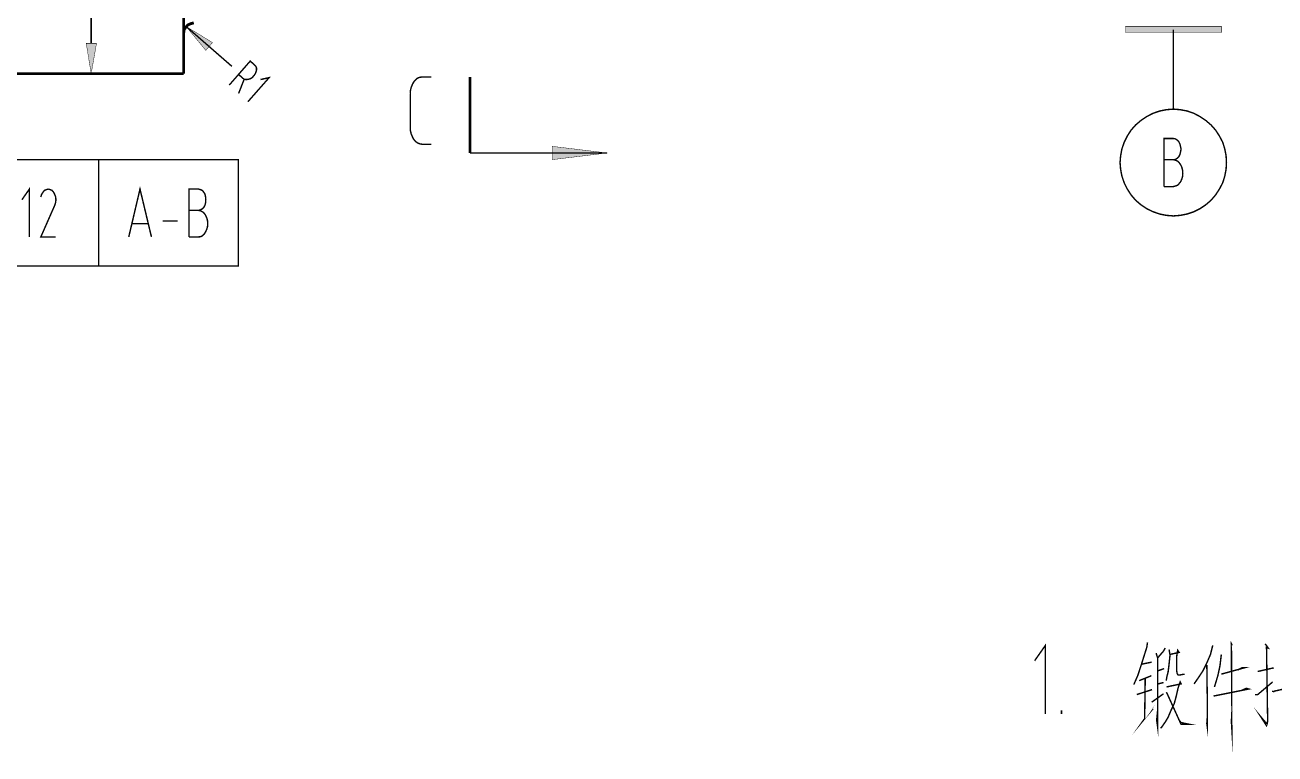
# Model space of a CAD drawing. Header units: millimetres. Extents: x 65 to 1398, y -63 to 357.
# Drawn here: x 280.6 to 355.8, y 70.1 to 114 of the extents above; entities that cross this region are included whole.
import ezdxf

# ---------------------------------------------------------------- set-up
doc = ezdxf.new("R2010")
doc.units = ezdxf.units.MM
doc.header["$LTSCALE"] = 0.25
doc.layers.add('H', color=7, linetype='Continuous')
doc.layers.add('P', color=7, linetype='Continuous')

msp = doc.modelspace()

# ---------------------------------------------------------------- hatches: boundary and pattern name
at = {"layer": 'H', "linetype": 'Continuous'}
for points in [[(291.878331170907, 112.8971570497154), (291.4771600943413, 112.4270651723134), (290.2957535366103, 113.849044336737), (291.878331170907, 112.8971570497154)], [(346.7678972708785, 113.4933869965725), (346.7678972708785, 113.8718012049376), (352.5364382616265, 113.8718012049376), (352.5364382616265, 113.4933869965725), (346.7678972708785, 113.4933869965725)], [(284.2749364069522, 112.8509931170798), (284.89392322201, 112.8509931170798), (284.5844298144811, 111.016139343873), (284.2749364069522, 112.8509931170798)], [(315.5955392096261, 106.2567029087653), (312.29254233936, 105.8438282999821), (312.29254233936, 106.6578739853311), (315.5955392096261, 106.2567029087653)]]:
    msp.add_hatch(color=256, dxfattribs=at).paths.add_polyline_path(points)

# ---------------------------------------------------------------- linework, layer by layer
at = {"layer": 'P'}
for points, const_width in [([(290.1351550667371, 141.5116431252146), (290.1351550667371, 111.0278428760905)], 0.1710016096220384), ([(284.5727262822636, 112.8509931170798), (284.5727262822636, 139.6767893520078)], 0.0858259029281714), ([(290.7430885458117, 114.0785636074464), (290.5597332077378, 114.0323996748108), (290.3874312056472, 113.9524255379914), (290.2612931361922, 113.8145839363189), (290.1579119349378, 113.6539854664457), (290.1351550667371, 113.4589265961544)], 0.1710016096220384), ([(291.8666276386896, 112.8971570497154), (291.4654565621238, 112.4270651723134), (290.2840500043928, 113.8607478689545), (291.8666276386896, 112.8971570497154)], 0.02470745690356449), ([(293.0369808604373, 111.4634743530744), (290.2840500043928, 113.8607478689545)], 0.0858259029281714), ([(346.7678972708785, 113.50509052879), (346.7678972708785, 113.8718012049376), (352.5364382616265, 113.8718012049376), (352.5364382616265, 113.50509052879), (346.7678972708785, 113.50509052879)], 0.02470745690356449), ([(349.6580195323612, 113.6767423346463), (349.6580195323612, 108.894549031338)], 0.0858259029281714), ([(284.2749364069522, 112.8509931170798), (284.89392322201, 112.8509931170798), (284.5727262822636, 111.0278428760905), (284.2749364069522, 112.8509931170798)], 0.02470745690356449), ([(292.8763823905642, 110.3399352601965), (294.1377630851146, 111.7846712928207), (294.4127960922253, 111.5323951539107)], 0.0858259029281714), ([(293.7131849441139, 110.7294028045448), (293.7938092771676, 110.6838890681435), (293.9082438144052, 110.672185535926), (294.0116250156595, 110.6838890681435), (294.1377630851146, 110.7183494685616), (294.2521976223521, 110.7866200731636), (294.3438752913891, 110.890001274418), (294.4244996244428, 110.9933824756724), (294.4817168930616, 111.1195205451274), (294.5161772934797, 111.2456586145825), (294.5161772934797, 111.36009315182), (294.4817168930616, 111.4517708208569), (294.4127960922253, 111.5323951539107)], 0.0858259029281714), ([(270.6156139166869, 111.0278428760905), (290.1351550667371, 111.0278428760905)], 0.1710016096220384), ([(284.5727262822636, 111.0278428760905), (282.7606293772574, 111.0278428760905)], 0.0858259029281714), ([(293.7131849441139, 110.7294028045448), (293.4381519370031, 110.9816789434549)], 0.0858259029281714), ([(293.771052408967, 110.6838890681435), (293.4381519370031, 109.8347327861421)], 0.0858259029281714), ([(293.9999214834421, 109.3418840405394), (295.2730057102099, 110.7866200731636), (294.7567499001723, 110.672185535926)], 0.0858259029281714), ([(304.4713318369132, 110.8210804735817), (304.3334902352408, 110.8100271375986), (304.1956486335682, 110.7528098689798), (304.0812140963307, 110.6494286677254), (303.9667795590931, 110.5232905982703), (303.8861552260394, 110.3737454643803), (303.8172344252031, 110.202093658524), (303.7717206888018, 110.0070347882327), (303.7600171565844, 109.8119759179414)], 0.0858259029281714), ([(304.4713318369132, 110.8210804735817), (305.0213978511347, 110.8210804735817)], 0.0858259029281714), ([(307.3497505661785, 110.8327840057992), (307.3497505661785, 106.2567029087653)], 0.1710016096220384), ([(303.7600171565844, 107.7937668066608), (303.7600171565844, 109.8119759179414)], 0.0858259029281714), ([(352.8459316691553, 105.6832298301089), (352.8231748009547, 106.0961044388922), (352.7432006641353, 106.5089790476754), (352.6170625946802, 106.9101501242412), (352.4220037243889, 107.2775109966231), (352.1924844536795, 107.6331683367876), (351.9174514465687, 107.9426617443165), (351.5962545068224, 108.2176947514272), (351.2523006988754, 108.4472140221366), (350.8849398264935, 108.6422728924279), (350.4837687499277, 108.7801144941004), (350.0708941411444, 108.8600886309199), (349.6580195323612, 108.894549031338), (349.2334413913605, 108.8600886309199), (348.8322703147947, 108.7801144941004), (348.4304490419946, 108.6422728924279), (348.0520348336295, 108.4472140221366), (347.7080810256825, 108.2176947514272), (347.3868840859362, 107.9426617443165), (347.1118510788255, 107.6331683367876), (346.882331808116, 107.2775109966231), (346.6989764700422, 106.9101501242412), (346.5611348683697, 106.5089790476754), (346.4811607315503, 106.0961044388922), (346.4467003311321, 105.6832298301089), (346.4811607315503, 105.2703552213257), (346.5611348683697, 104.8574806125424), (346.6989764700422, 104.4563095359767), (346.882331808116, 104.0889486635947), (347.1118510788255, 103.7339415196646), (347.3868840859362, 103.4127445799182), (347.7080810256825, 103.1370613765732), (348.0520348336295, 102.908192302098), (348.4304490419946, 102.7241867677899), (348.8322703147947, 102.5869953623517), (349.2334413913605, 102.506371029298), (349.6580195323612, 102.4719106288799), (350.0708941411444, 102.506371029298), (350.4837687499277, 102.5869953623517), (350.8849398264935, 102.7241867677899), (351.2523006988754, 102.908192302098), (351.5962545068224, 103.1370613765732), (351.9174514465687, 103.4127445799182), (352.1924844536795, 103.7339415196646), (352.4220037243889, 104.0889486635947), (352.6170625946802, 104.4563095359767), (352.7432006641353, 104.8574806125424), (352.8231748009547, 105.2703552213257), (352.8459316691553, 105.6832298301089)], 0.0858259029281714), ([(303.7600171565844, 107.7937668066608), (303.7717206888018, 107.5987079363695), (303.8172344252031, 107.4036490660782), (303.8861552260394, 107.243050596205), (303.9667795590931, 107.0824521263318), (304.0812140963307, 106.9446105246593), (304.1956486335682, 106.8646363878399), (304.3334902352408, 106.8074191192211), (304.4713318369132, 106.7840120547861)], 0.0858259029281714), ([(305.0213978511347, 106.7840120547861), (304.4713318369132, 106.7840120547861)], 0.0858259029281714), ([(349.6580195323612, 105.8555318321996), (349.7724540695988, 105.8665851681828), (349.8758352708531, 105.935505969019), (349.9792164721075, 106.0271836380559), (350.0481372729438, 106.1650252397284), (350.0819474771276, 106.3139201773841), (350.1164078775457, 106.4862221794748), (350.0819474771276, 106.6468206493479), (350.0481372729438, 106.7957155870036), (349.9792164721075, 106.9335571886761), (349.8758352708531, 107.0369383899305), (349.7724540695988, 107.1052089945325), (349.6580195323612, 107.1286160589674), (349.0962499859223, 107.1286160589674), (349.0962499859223, 104.2384937974847)], 0.0858259029281714), ([(307.3497505661785, 106.2567029087653), (315.5955392096261, 106.2567029087653)], 0.0858259029281714), ([(315.5955392096261, 106.2567029087653), (312.29254233936, 105.8555318321996), (312.29254233936, 106.6578739853311), (315.5955392096261, 106.2567029087653)], 0.02470745690356449), ([(272.0948103497292, 99.45565029794206), (285.020061291465, 99.45565029794206), (285.020061291465, 105.8555318321996), (272.0948103497292, 105.8555318321996)], 0.0858259029281714), ([(285.020061291465, 99.45565029794206), (293.4153950688025, 99.45565029794206), (293.4153950688025, 105.8555318321996), (285.020061291465, 105.8555318321996)], 0.0858259029281714), ([(349.0962499859223, 104.2384937974847), (349.6580195323612, 104.2384937974847), (349.7841576018163, 104.2729541979028), (349.9102956712713, 104.3184679343041), (350.0019733403082, 104.4218491355585), (350.0936510093451, 104.5362836727961), (350.1625718101814, 104.6968821426693), (350.208735742817, 104.8574806125424), (350.2197890788001, 105.0408359506162), (350.208735742817, 105.2131379527069), (350.1625718101814, 105.3964932907807), (350.0936510093451, 105.5453882284364), (350.0019733403082, 105.6715262978914), (349.9102956712713, 105.7638541631627), (349.7841576018163, 105.8210714317814), (349.6580195323612, 105.8555318321996), (349.0962499859223, 105.8555318321996)], 0.0858259029281714), ([(280.8568548032143, 101.2105299343295), (280.8568548032143, 104.0889486635947), (280.409519794013, 103.4472049803363)], 0.0858259029281714), ([(282.0038009605272, 104.0889486635947), (281.8776628910722, 104.0544882631766), (281.7632283538346, 104.0089745267753), (281.6715506847977, 103.8938897933034), (281.590926351744, 103.7677517238484), (281.5447624191083, 103.6071532539752)], 0.0858259029281714), ([(282.3822151688923, 103.1143045083725), (282.4283791015279, 103.2631994460282), (282.4511359697286, 103.4237979159014), (282.4394324375111, 103.6071532539752), (282.3822151688923, 103.7566983878652), (282.3132943680561, 103.8938897933034), (282.2216166990191, 104.0089745267753), (282.1071821617816, 104.0544882631766), (282.0038009605272, 104.0889486635947)], 0.0858259029281714), ([(286.8321581964711, 101.2105299343295), (287.5090124763819, 104.0889486635947), (288.1969200922759, 101.2105299343295)], 0.0858259029281714), ([(291.0181215529224, 102.8048111008437), (291.1442596223775, 102.8392715012618), (291.2476408236319, 102.8964887698806), (291.3510220248862, 102.999869971135), (291.4199428257225, 103.12600804059), (291.4537530299064, 103.2749029782457), (291.4654565621238, 103.4472049803363), (291.4537530299064, 103.6071532539752), (291.4199428257225, 103.7677517238484), (291.3510220248862, 103.8938897933034), (291.2476408236319, 104.0089745267753), (291.1442596223775, 104.0544882631766), (291.0181215529224, 104.0889486635947), (290.4563520064835, 104.0889486635947), (290.4563520064835, 101.2105299343295)], 0.0858259029281714), ([(282.3822151688923, 103.1143045083725), (281.5447624191083, 101.2105299343295), (282.4394324375111, 101.2105299343295)], 0.0858259029281714), ([(290.4563520064835, 101.2105299343295), (291.0181215529224, 101.2105299343295), (291.1442596223775, 101.2222334665469), (291.2593443558493, 101.2794507351657), (291.3737788930869, 101.3828319364201), (291.4537530299064, 101.5200233418583), (291.5226738307426, 101.6695684757483), (291.5688377633782, 101.8295167493872), (291.5805412955957, 102.0135222836953), (291.5688377633782, 102.1851740895516), (291.5226738307426, 102.3574760916423), (291.4537530299064, 102.506371029298), (291.3737788930869, 102.632509098753), (291.2593443558493, 102.7241867677899), (291.1442596223775, 102.7814040364087), (291.0181215529224, 102.8048111008437), (290.4563520064835, 102.8048111008437)], 0.0858259029281714), ([(287.9908078860014, 102.0135222836953), (287.0272170667624, 102.0135222836953)], 0.0858259029281714), ([(288.8737743721867, 102.162417221351), (289.7794977265727, 102.162417221351)], 0.0858259029281714), ([(353.1099113402829, 76.82817114791712), (353.1905356733366, 76.65586914582647), (353.144371740701, 76.74754681486338), (353.1671286089016, 71.66691344000935), (353.144371740701, 72.04532764837448), (353.1671286089016, 72.67601799564967)], 0.0858259029281714), ([(341.951243567152, 72.52712305799399), (341.951243567152, 76.64416561360899), (341.3088496876593, 75.72673872700558)], 0.0858259029281714), ([(348.0981987662651, 76.82817114791712), (348.0520348336295, 76.52973107637143), (347.7197845579, 75.4744625880955), (347.5130221553912, 74.84377224082031), (347.2724495486987, 74.29305603036454)], 0.0858259029281714), ([(352.0201824515888, 76.65586914582647), (351.8829910461506, 76.10515293537071), (351.6651753076587, 75.60060065755054), (351.4356560369492, 75.13050878014852), (351.1944332340223, 74.76379810400087), (351.0110778959486, 74.49981843287331), (350.8966433587109, 74.33921996300015)], 0.0858259029281714), ([(355.1742843841992, 76.74754681486338), (355.3576397222729, 76.49527067595331), (355.2549087172529, 76.52973107637143), (355.3231793218548, 72.12595198142822), (355.3004224536542, 71.95364997933757), (355.2549087172529, 71.82751190988252), (354.8992513770884, 72.37822812033829), (355.2549087172529, 71.95364997933757)], 0.0858259029281714), ([(349.1645205905243, 76.49527067595331), (349.0617895855041, 76.31191533787948), (348.7061322453397, 75.89904072909623), (348.6144545763028, 76.18577726842445)], 0.0858259029281714), ([(348.7061322453397, 75.89904072909623), (348.7061322453397, 71.7475377730631), (348.6489149767209, 72.17146571782952), (348.7061322453397, 72.72218192828528)], 0.0858259029281714), ([(349.3940398612336, 76.4035930069164), (349.4512571298525, 76.07134273118687), (349.3940398612336, 75.52062652073111), (349.3368225926149, 75.05053464332909), (349.2679017917786, 74.798258504419), (349.2223880553773, 74.53427883329145)], 0.0858259029281714), ([(349.4285002616518, 76.10515293537071), (350.0019733403082, 76.23129100482575), (349.9102956712713, 76.35742907428077), (349.8530784026525, 75.99071839813314), (349.8530784026525, 75.13050878014852), (349.8758352708531, 74.96991031027534), (349.933052539472, 74.87823264123844), (350.059190608927, 74.87823264123844), (350.3231702800545, 74.92439657387405)], 0.0858259029281714), ([(352.5364382616265, 76.10515293537071), (352.456464124807, 75.4289488516942), (352.330326055352, 74.84377224082031), (352.204187985897, 74.41984429605388), (352.1235636528432, 74.15586462492632)], 0.0858259029281714), ([(347.7425414261006, 75.52062652073111), (348.3504749051752, 75.64676459018615)], 0.0858259029281714), ([(348.7405926457578, 75.13050878014852), (349.0962499859223, 75.25664684960356)], 0.0858259029281714), ([(351.6651753076587, 75.4744625880955), (351.6996357080768, 72.92829413455975), (351.6996357080768, 72.21762965046513), (351.6996357080768, 71.7013738404275), (351.6651753076587, 71.95364997933757), (351.6996357080768, 72.4237418567396)], 0.0858259029281714), ([(352.5364382616265, 74.92439657387405), (353.9129036896487, 75.30281078223916), (353.7750620879762, 75.30281078223916), (353.5227859490661, 75.17667271278412)], 0.0858259029281714), ([(354.7269493749977, 75.08499504374721), (355.6905401942367, 75.30281078223916)], 0.0858259029281714), ([(347.9603571645926, 74.66041690274648), (347.9258967641745, 72.25209005088325), (347.8686794955557, 72.17146571782952), (348.4304490419946, 72.84831999774032)], 0.0858259029281714), ([(348.3277180369746, 74.84377224082031), (348.2587972361383, 74.798258504419), (347.593646488445, 74.53427883329145)], 0.0858259029281714), ([(349.0617895855041, 74.41984429605388), (348.7405926457578, 74.33921996300015)], 0.0858259029281714), ([(349.245144923578, 74.15586462492632), (350.1164078775457, 74.33921996300015), (350.059190608927, 74.4536545002377), (349.933052539472, 74.07524029187259), (349.8069144700169, 73.52517427765113), (349.7035332687625, 73.14676006928602), (349.5201779306887, 72.76834586092089), (349.3368225926149, 72.33206418770268), (349.1645205905243, 72.04532764837448), (348.9811652524504, 71.78199817348123), (348.8894875834135, 71.66691344000935)], 0.0858259029281714), ([(354.5663509051246, 73.69682608350747), (354.7269493749977, 73.69682608350747), (355.6216193934005, 74.4536545002377)], 0.0858259029281714), ([(355.5871589929824, 73.90358848601625), (355.6905401942367, 73.86912808559812), (355.7360539306381, 73.90358848601625), (357.6515320368986, 74.33921996300015), (357.502637099243, 74.29305603036454), (357.3647954975704, 74.24754229396324)], 0.0858259029281714), ([(347.4558048867725, 73.69682608350747), (348.3732317733759, 73.99526615505316)], 0.0858259029281714), ([(348.3504749051752, 73.23843773832292), (349.0617895855041, 73.74299001614307)], 0.0858259029281714), ([(349.2223880553773, 73.82296415296251), (349.2679017917786, 73.77745041656121), (350.1164078775457, 71.90813624293627), (350.6216103516002, 71.90813624293627), (350.1164078775457, 72.01086724795636), (349.9558094076726, 72.21762965046513)], 0.0858259029281714), ([(352.0663463842245, 73.60514841447056), (354.1879366967595, 74.02972655547129), (354.0390417591038, 74.07524029187259), (353.7750620879762, 73.94910222241755)], 0.0858259029281714), ([(342.9258877223742, 72.52712305799399), (342.9258877223742, 72.74493879648593)], 0.0858259029281714)]:
    msp.add_lwpolyline(points, dxfattribs=dict(at, const_width=const_width))

doc.saveas('drawing.dxf')
